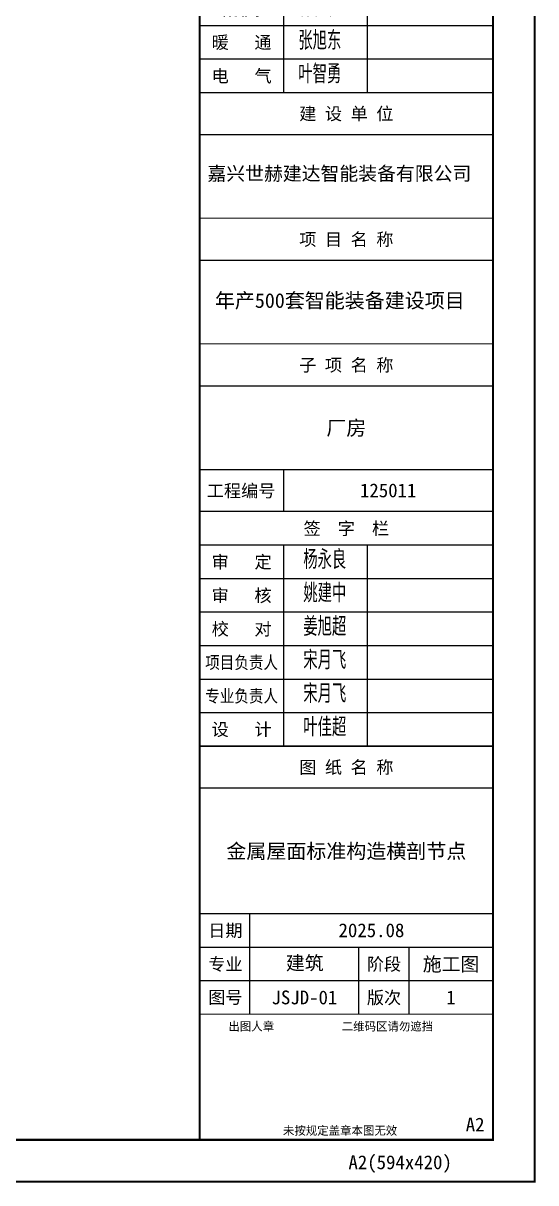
# Model space of a CAD drawing. Extents: x -599358 to 2865263, y -1062760 to 486533.
# Drawn here: x 111546 to 112158, y -728503 to -727119 of the extents above; entities that cross this region are included whole.
import ezdxf
from ezdxf.enums import TextEntityAlignment as Align

# ---------------------------------------------------------------- set-up
doc = ezdxf.new("R2010")
doc.units = 0
doc.layers.add('0-cxFrame', color=155, linetype='Continuous')
doc.layers.add('qianming', color=155, linetype='Continuous')
doc.layers.add('0-cxText', color=131, linetype='Continuous', lineweight=25)
doc.styles.add('BZHZ', font='bzxw', dxfattribs={"width": 0.8, "bigfont": 'bzhz'})
doc.styles.add('cx_biaoti', font='')
doc.styles.add('cx_tuming', font='simhei.ttf')
doc.styles.add('cx_tuqian1', font='宋体.shx')
doc.styles.add('黑体', font='simhei.ttf')
doc.styles.get('cx_biaoti').set_extended_font_data('SimSun')

# ---------------------------------------------------------------- blocks, each defined once
blk = doc.blocks.new('zjcx_lan_huiqian(Dragon)')
for p, q in [((-7000, -800), (0, -800)), ((-5000, -800), (-5000, -4800)), ((-3000, -800), (-3000, -4800)), ((-7000, -1600), (0, -1600)), ((-7000, -2400), (0, -2400)), ((-7000, -3200), (0, -3200)), ((-7000, -4000), (0, -4000))]:
    blk.add_line(p, q)
at = {"const_width": 30}
blk.add_lwpolyline([(-7000, 0), (0, 0)], dxfattribs=at)
blk.add_lwpolyline([(-7000, 0), (0, 0), (0, -4800), (-7000, -4800)], close=True, dxfattribs=at)
at = {"style": 'cx_biaoti'}
for s, p in [('会  签  栏', (-3500, -400)), ('建   筑', (-6000, -1200)), ('结   构', (-6000, -2000)), ('给排水', (-6000, -2800)), ('暖   通', (-6000, -3600)), ('电   气', (-6000, -4400))]:
    blk.add_text(s, height=300, dxfattribs=at).set_placement(p, align=Align.MIDDLE)
blk = doc.blocks.new('T-汇签(Dragon)')
at = {"layer": '0-cxFrame'}
blk.add_blockref('zjcx_lan_huiqian(Dragon)', (0, 0), dxfattribs=at)
at = {"layer": 'qianming', "style": 'BZHZ', "width": 0.8}
for s, p in [('黄岩峰', (-4132, -1132)), ('蒋松松', (-4132, -2732)), ('张旭东', (-4132, -3532)), ('叶智勇', (-4132, -4332))]:
    blk.add_text(s, height=450, dxfattribs=at).set_placement(p, align=Align.MIDDLE)
blk = doc.blocks.new('zjcx_lan_qianzi(Dragon)')
for p, q in [((-7000, 4800), (0, 4800)), ((-5000, 4800), (-5000, 0)), ((-3000, 4800), (-3000, 0)), ((-7000, 4000), (0, 4000)), ((-7000, 3200), (0, 3200)), ((-7000, 2400), (0, 2400)), ((-7000, 1600), (0, 1600)), ((-7000, 800), (0, 800))]:
    blk.add_line(p, q)
at = {"const_width": 30}
blk.add_lwpolyline([(-7000, 5600), (0, 5600)], dxfattribs=at)
blk.add_lwpolyline([(-7000, 5600), (0, 5600), (0, 0), (-7000, 0)], close=True, dxfattribs=at)
at = {"style": 'cx_biaoti'}
for s, p in [('签  字  栏', (-3500, 5200)), ('审   定', (-6000, 4400)), ('审   核', (-6000, 3600)), ('校   对', (-6000, 2800)), ('设   计', (-6000, 400))]:
    blk.add_text(s, height=300, dxfattribs=at).set_placement(p, align=Align.MIDDLE)
at = {"style": 'cx_biaoti', "width": 0.85}
for s, p in [('项目负责人', (-6000, 2000)), ('专业负责人', (-6000, 1200))]:
    blk.add_text(s, height=300, dxfattribs=at).set_placement(p, align=Align.MIDDLE)
blk = doc.blocks.new('T-签字(Dragon)')
at = {"layer": '0-cxFrame'}
blk.add_blockref('zjcx_lan_qianzi(Dragon)', (0, 0), dxfattribs=at)
at = {"layer": 'qianming', "style": 'BZHZ', "width": 0.8}
for s, p in [('杨永良', (-4014, 4478)), ('姚建中', (-4014, 3678)), ('姜旭超', (-4014, 2878)), ('宋月飞', (-4014, 2078)), ('宋月飞', (-4014, 1278)), ('叶佳超', (-4014, 478))]:
    blk.add_text(s, height=450, dxfattribs=at).set_placement(p, align=Align.MIDDLE)
blk = doc.blocks.new('zjcx_lan_tuming(Dragon)')
for p, q in [((-7000, 8400), (0, 8400)), ((-5800, 3000), (-5800, 5400)), ((-7000, 4600), (0, 4600)), ((-3200, 3000), (-3200, 4600)), ((-2000, 3000), (-2000, 4600)), ((-7000, 3800), (0, 3800))]:
    blk.add_line(p, q)
at = {"const_width": 30}
for points in [[(-7000, 9400), (0, 9400)], [(-7000, 5400), (0, 5400)], [(-7000, 3000), (0, 3000)], [(-7000, 0), (0, 0)]]:
    blk.add_lwpolyline(points, dxfattribs=at)
blk.add_lwpolyline([(-7000, 9400), (0, 9400), (0, 0), (-7000, 0)], close=True)
at = {"style": 'cx_biaoti'}
for s, p in [('图 纸 名 称', (-3500, 8900)), ('日期', (-6388, 5000)), ('专业', (-6388, 4200)), ('阶段', (-2600, 4200)), ('图号', (-6388, 3400)), ('版次', (-2600, 3400))]:
    blk.add_text(s, height=300, dxfattribs=at).set_placement(p, align=Align.MIDDLE)
for s, p in [('出图人章', (-6316, 2607)), ('二维码区请勿遮挡', (-3609, 2607)), ('未按规定盖章本图无效', (-5013, 120))]:
    blk.add_text(s, height=200, dxfattribs=at).set_placement(p)
blk = doc.blocks.new('T-图签(Dragon)')
blk.add_blockref('zjcx_lan_tuming(Dragon)', (0, 0))
at = {"color": 3, "style": 'cx_biaoti'}
for s, p in [('2025.08', (-2900, 5000)), ('建筑 ', (-4380, 4228)), ('施工图', (-1000, 4200))]:
    blk.add_text(s, height=330, dxfattribs=at).set_placement(p, align=Align.MIDDLE)
blk = doc.blocks.new('zjcx_lan_xiangmu(Dragon)')
for p, q in [((-7000, 9000), (0, 9000)), ((-7000, 6000), (0, 6000)), ((-7000, 3000), (0, 3000)), ((-5000, 1000), (-5000, 0))]:
    blk.add_line(p, q)
at = {"const_width": 30}
for points in [[(-7000, 10000), (0, 10000)], [(-7000, 7000), (0, 7000)], [(-7000, 7000), (0, 7000)], [(-7000, 4000), (0, 4000)], [(-7000, 4000), (0, 4000)], [(-7000, 1000), (0, 1000)], [(-7000, 0), (0, 0)]]:
    blk.add_lwpolyline(points, dxfattribs=at)
blk.add_lwpolyline([(-7000, 10000), (0, 10000), (0, 0), (-7000, 0)], close=True)
at = {"style": 'cx_biaoti'}
for s, p in [('建 设 单 位', (-3500, 9500)), ('项 目 名 称', (-3500, 6500)), ('子 项 名 称', (-3500, 3500)), ('工程编号', (-6013, 500))]:
    blk.add_text(s, height=300, dxfattribs=at).set_placement(p, align=Align.MIDDLE)
blk = doc.blocks.new('T-项目(Dragon)')
blk.add_blockref('zjcx_lan_xiangmu(Dragon)', (0, 0))
at = {"color": 3, "style": 'cx_tuming'}
for s, height, p in [('嘉兴世赫建达智能装备有限公司', 330, (-6816, 7901)), ('年产500套智能装备建设项目 ', 350, (-6638, 4859))]:
    blk.add_text(s, height=height, dxfattribs=at).set_placement(p)
blk = doc.blocks.new('zjcx_T2(Dragon)')
at = {"layer": '0-cxFrame', "const_width": 50}
blk.add_lwpolyline([(-7000, 40000), (0, 40000), (0, 0), (-7000, 0)], close=True, dxfattribs=at)
at = {"layer": '0-cxFrame'}
for name, p in [('T-汇签(Dragon)', (0, 29800)), ('T-项目(Dragon)', (0, 15000)), ('T-签字(Dragon)', (0, 9400)), ('T-图签(Dragon)', (0, 0))]:
    blk.add_blockref(name, p, dxfattribs=at)
blk = doc.blocks.new('TK22.A2 L(Dragon)')
at = {"layer": '0-cxFrame', "color": 7, "const_width": 0.5}
blk.add_lwpolyline([(0, 0), (-594, 0), (-594, 420), (0, 420)], close=True, dxfattribs=at)
at = {"layer": '0-cxFrame', "const_width": 0.5}
for points in [[(-80, 10), (-574, 10), (-574, 410), (-80, 410)], [(-10, 10), (-80, 10), (-80, 410), (-10, 410)]]:
    blk.add_lwpolyline(points, close=True, dxfattribs=at)
at = {"layer": '0-cxFrame', "xscale": 0.01, "yscale": 0.01, "zscale": 0.01}
blk.add_blockref('zjcx_T2(Dragon)', (-10, 10), dxfattribs=at)
at = {"style": '黑体', "flags": 4}
blk.add_attdef('图幅', text='', height=3.3, dxfattribs=at).set_placement((-40, 3), align=Align.RIGHT)
at = {"layer": '0-cxFrame', "style": '黑体'}
blk.add_text('(594x420)', height=3.3, dxfattribs=at).set_placement((-40, 3))
at = {"layer": '0-cxText', "flags": 4}
for tag, height, style, p in [('建设单位', 3.5, 'cx_tuming', (-45, 240)), ('项目名称', 3.5, 'cx_tuming', (-45, 210)), ('子项名称', 3.5, 'cx_tuming', (-45, 180)), ('工程编号', 3.3, 'cx_tuqian1', (-35, 165)), ('图名1', 3.5, 'cx_tuming', (-45, 87)), ('图名2', 3.5, 'cx_tuming', (-45, 79)), ('图名3', 3.5, 'cx_tuming', (-45, 71)), ('出图日期', 3.3, 'cx_tuqian1', (-39, 60)), ('专业', 3.3, 'cx_tuqian1', (-55, 52)), ('图号', 3.3, 'cx_tuqian1', (-55, 44)), ('版次', 3.3, 'cx_tuqian1', (-20, 44))]:
    blk.add_attdef(tag, text='', height=height, dxfattribs=dict(at, style=style)).set_placement(p, align=Align.MIDDLE)
at = {"layer": 'Defpoints', "color": 6, "flags": 4}
for tag, height, style, p in [('tufu', 3.3, '黑体', (-12, 12)), ('dwfname', 4, 'cx_tuqian1', (-80, 3))]:
    blk.add_attdef(tag, text='', height=height, dxfattribs=dict(at, style=style)).set_placement(p, align=Align.RIGHT)

msp = doc.modelspace()

# ---------------------------------------------------------------- block references
at = {"layer": '0-cxFrame'}
ref = msp.add_blockref('TK22.A2 L(Dragon)', (112156.7, -728501.7), dxfattribs=dict(at, xscale=5, yscale=5, zscale=5))
ref.add_attrib('子项名称', '厂房', dxfattribs={"layer": '0-cxText', "height": 17.5, "style": 'cx_tuming'}).set_placement((111931.7, -727601.7), align=Align.MIDDLE)
ref.add_attrib('图名2', '金属屋面标准构造横剖节点', dxfattribs={"layer": '0-cxText', "height": 17.5, "style": 'cx_tuming'}).set_placement((111931.7, -728106.7), align=Align.MIDDLE)
ref.add_attrib('工程编号', '125011', dxfattribs={"layer": '0-cxText', "height": 16.5, "style": 'cx_tuqian1'}).set_placement((111981.7, -727676.7), align=Align.MIDDLE)
ref.add_attrib('图号', 'JSJD-01', dxfattribs={"layer": '0-cxText', "height": 16.5, "style": 'cx_tuqian1'}).set_placement((111881.7, -728281.7), align=Align.MIDDLE)
ref.add_attrib('版次', '1', dxfattribs={"layer": '0-cxText', "height": 16.5, "style": 'cx_tuqian1'}).set_placement((112056.7, -728281.7), align=Align.MIDDLE)
ref.add_attrib('图幅', 'A2', dxfattribs={"layer": '0', "height": 16.5, "style": '黑体'}).set_placement((111956.7, -728486.7), align=Align.RIGHT)
ref.add_attrib('tufu', 'A2', dxfattribs={"layer": 'Defpoints', "color": 6, "height": 16.5, "style": '黑体'}).set_placement((112096.7, -728441.7), align=Align.RIGHT)

doc.saveas('drawing.dxf')
